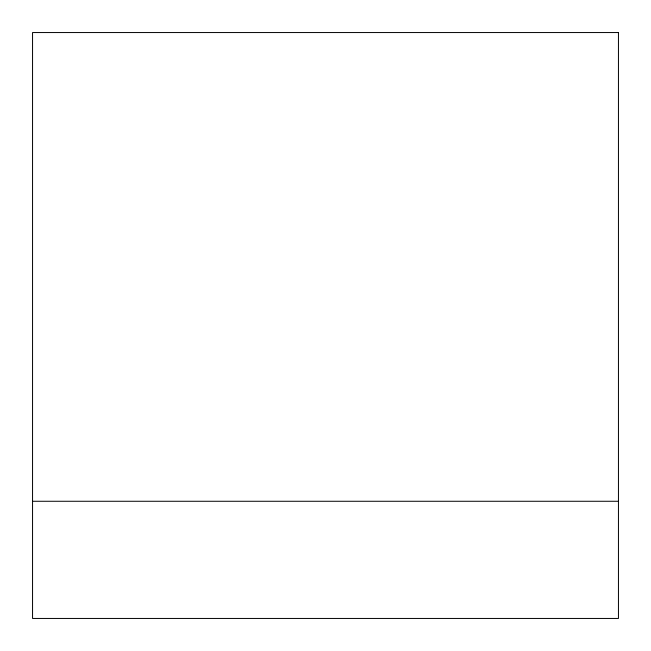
<?xml version="1.0" encoding="UTF-8"?>
<svg xmlns="http://www.w3.org/2000/svg" width="651" height="651" viewBox="0 0 651 651"><rect width="100%" height="100%" fill="white"/><g stroke="black" fill="none" stroke-linecap="round" stroke-linejoin="round"><path stroke-width="0.98" d="M32.55 501.27L618.45 501.27M618.45 32.55L32.55 32.55L32.55 618.45L618.45 618.45L618.45 32.55"/></g></svg>
